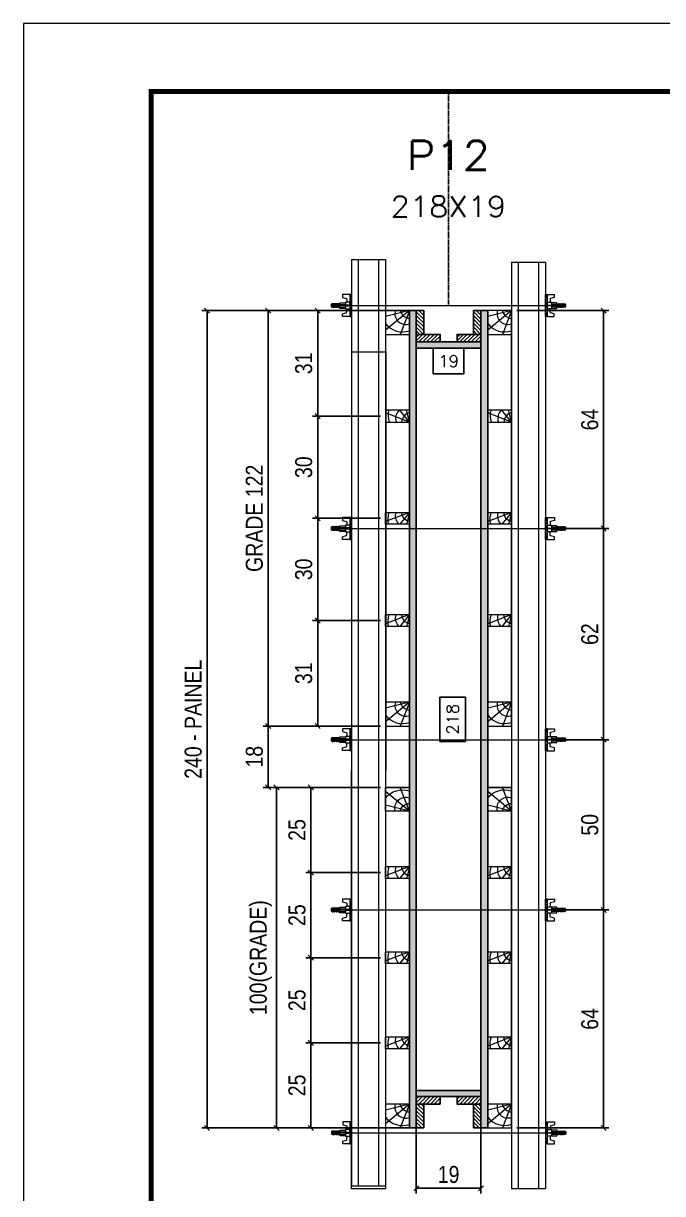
# Model space of a CAD drawing. Extents: x 808 to 7089, y -98 to 17032.
# Drawn here: x 2407 to 2782, y 12900 to 13587 of the extents above; entities that cross this region are included whole.
import ezdxf
from ezdxf.enums import TextEntityAlignment as Align

# ---------------------------------------------------------------- set-up
doc = ezdxf.new("R2010")
doc.units = 0
doc.linetypes.add('DASHED', pattern=[0.75, 0.5, -0.25])
doc.linetypes.add('HIDDEN', pattern=[0.375, 0.25, -0.125])
for name, color, linetype in [('CHAPA', 1, 'Continuous'), ('COTA', 241, 'Continuous'), ('Cota Seção (2x)', 241, 'Continuous'), ('MEIO_PONT', 93, 'Continuous'), ('SARRAFO', 251, 'Continuous'), ('Texto de Titulo', 7, 'Continuous'), ('Texto Qtd Sarr', 242, 'Continuous')]:
    doc.layers.add(name, color=color, linetype=linetype)
for name, color, linetype, lineweight in [('Folhas', 255, 'Continuous', 9), ('Hachura', 251, 'Continuous', 9), ('Madeira', 126, 'Continuous', 18), ('Perfil Metálico', 224, 'Continuous', 18), ('SARRAFO DE PRESSAO', 251, 'DASHED', 9), ('Texto Seção', 7, 'Continuous', 15)]:
    doc.layers.add(name, color=color, linetype=linetype, lineweight=lineweight)
doc.styles.add('COTA TECNICA 2X', font='techl___.ttf', dxfattribs={"height": 10})
doc.styles.add('ROMANS', font='romans.shx')
doc.dimstyles.new('SECAO PILAR', dxfattribs={"dimtxt": 10, "dimasz": 3, "dimexe": 3, "dimexo": 3, "dimgap": 3, "dimtad": 1, "dimdec": 1, "dimlfac": 0.5, "dimzin": 12, "dimdsep": 46, "dimtxsty": 'COTA TECNICA 2X', "dimblk1": 'OBLIQUE', "dimblk2": 'OBLIQUE', "dimsah": 1, "dimcen": 0.9, "dimclrd": 256, "dimclre": 256, "dimclrt": 256, "dimadec": 1, "dimazin": 3, "dimtfac": 1, "dimtdec": 1, "dimtmove": 0, "dimatfit": 3, "dimfxl": 1, "dimtolj": 1, "dimtzin": 12, "dimarcsym": 0})
doc.dimstyles.new('SECÇÃO 2', dxfattribs={"dimtxt": 7, "dimasz": 6, "dimexe": 0.18, "dimexo": 2, "dimgap": -4, "dimtad": 3, "dimdec": 1, "dimlfac": 0.5, "dimzin": 12, "dimdsep": 46, "dimtxsty": 'ROMANS', "dimblk": 'ARCHTICK', "dimcen": 0.09, "dimse1": 1, "dimse2": 1, "dimsd1": 1, "dimsd2": 1, "dimclrd": 180, "dimclre": 5, "dimclrt": 1, "dimadec": 0, "dimazin": 3, "dimtfac": 1, "dimtdec": 1, "dimtofl": 0, "dimtmove": 0, "dimatfit": 3, "dimldrblk": 'ARCHTICK', "dimfxl": 1, "dimtolj": 1, "dimtzin": 0, "dimarcsym": 0})
pattern_1 = [(135, (-20253.9401, 22542.0765), (-1.12253202, -1.12253202), [])]

# ---------------------------------------------------------------- blocks, each defined once
blk = doc.blocks.new('9999999999')
at = {"layer": 'Folhas'}
blk.add_lwpolyline([(98138.98, 34190.21), (99623.98, 34190.21), (99623.98, 35240.21), (98138.98, 35240.21)], close=True, dxfattribs=at)
at = {"layer": 'Folhas', "color": 30, "const_width": 3}
blk.add_lwpolyline([(98213.98, 34230.21), (99583.98, 34230.21), (99583.98, 35200.21), (98213.98, 35200.21)], close=True, dxfattribs=at)
blk = doc.blocks.new('titulo1')
at = {"layer": 'Defpoints', "color": 252, "linetype": 'HIDDEN', "ltscale": 2}
blk.add_line((0, 0), (0, 125), dxfattribs=at)
at = {"layer": 'Defpoints', "style": 'ROMANS', "oblique": 15}
blk.add_attdef('FOLHA', text='', height=10, dxfattribs=at).set_placement((0, 15.58), align=Align.MIDDLE_CENTER)
at = {"layer": 'Texto Qtd Sarr', "color": 3, "style": 'ROMANS', "oblique": 15}
for tag, height, p in [('TITULO', 17, (0, 71.45)), ('SEÇÃO', 12, (0, 41.55))]:
    blk.add_attdef(tag, text='', height=height, dxfattribs=at).set_placement(p, align=Align.MIDDLE_CENTER)
blk = doc.blocks.new('*D360')
at = {"layer": 'Cota Seção (2x)', "color": 180, "lineweight": -2, "transparency": 16777216}
for p, q in [((2665.47, 13395.94), (2647.47, 13395.94)), ((2647.47, 13395.94), (2647.47, 13380.94)), ((2665.47, 13380.94), (2665.47, 13395.94)), ((2647.47, 13380.94), (2665.47, 13380.94))]:
    blk.add_line(p, q, dxfattribs=at)
at = {"layer": 'Defpoints', "color": 0, "transparency": 16777216}
for p in [(2637.47, 13378.8), (2637.47, 13376.94), (2675.47, 13378.8)]:
    blk.add_point(p, dxfattribs=at)
at = {"layer": 'Cota Seção (2x)', "color": 1, "transparency": 16777216, "insert": (2656.47, 13388.44), "char_height": 7, "attachment_point": 5, "style": 'ROMANS'}
blk.add_mtext('\\A1;19', dxfattribs=at)
blk = doc.blocks.new('_ArchTick')
at = {"color": 0, "linetype": 'ByBlock', "const_width": 0.15}
blk.add_lwpolyline([(-0.5, -0.5), (0.5, 0.5)], dxfattribs=at)
blk = doc.blocks.new('_Oblique')
at = {"color": 0, "linetype": 'ByBlock', "lineweight": -2}
blk.add_line((-0.5, -0.5), (0.5, 0.5), dxfattribs=at)
blk = doc.blocks.new('*D361')
at = {"layer": 'Cota Seção (2x)', "lineweight": -2, "transparency": 16777216}
for p, q in [((2633.8, 13418.12), (2511.55, 13418.12)), ((2514.55, 13418.12), (2514.55, 12938.1)), ((2633.8, 12938.1), (2511.55, 12938.1))]:
    blk.add_line(p, q, dxfattribs=at)
at = {"layer": 'Defpoints', "color": 0, "transparency": 16777216}
for p in [(2636.8, 13418.12), (2514.55, 12938.1), (2636.8, 12938.1)]:
    blk.add_point(p, dxfattribs=at)
at = {"layer": 'Cota Seção (2x)', "lineweight": -2, "transparency": 16777216, "xscale": 3, "yscale": 3, "zscale": 3}
for p, rotation in [((2514.55, 13418.12), 90), ((2514.55, 12938.1), 270)]:
    blk.add_blockref('_Oblique', p, dxfattribs=dict(at, rotation=rotation))
at = {"layer": 'Cota Seção (2x)', "transparency": 16777216, "insert": (2506.45, 13178.11), "char_height": 10, "attachment_point": 5, "rotation": 90, "style": 'COTA TECNICA 2X'}
blk.add_mtext('\\A1;240 - PAINEL', dxfattribs=at)
blk = doc.blocks.new('C')
at = {"layer": 'Hachura', "color": 0}
for p, q in [((0, 3.22), (0, -3.22)), ((0.45, 3.22), (0, 3.22)), ((0.46, 3.16), (0, 3.16)), ((0.46, 3.05), (0, 3.05)), ((0.46, 2.88), (0, 2.88)), ((0, 2.75), (0, -1.16)), ((0.46, 2.65), (0, 2.65)), ((0.46, 2.23), (0, 2.23)), ((0.46, 1.51), (0, 1.51)), ((0.39, 0.49), (0.17, 0.49)), ((0.45, -3.23), (0.45, 3.22)), ((0.45, 3.22), (2.58, 3.22)), ((1.74, 0.97), (0.45, 0.97)), ((1.45, 0.1), (0.45, 0.1)), ((1.35, 1.94), (1.35, 0.96)), ((2.58, 2.39), (1.47, 2.09)), ((1.74, -0.97), (1.74, 0.97)), ((1.74, 0.97), (1.74, 0.84)), ((1.74, 0.97), (1.74, 0.84)), ((1.74, 0.84), (3.35, 0.84)), ((3.35, 0.45), (1.74, 0.45)), ((2.58, 3.22), (2.58, 2.39)), ((3.32, 0.84), (3.32, -0.84)), ((3.35, 0.84), (3.35, -0.84)), ((3.68, 0.45), (3.35, 0.45)), ((3.84, -0.52), (3.35, 0.45)), ((3.35, 0.06), (3.67, -0.57)), ((3.68, 0.45), (4.16, -0.52)), ((3.72, 0.5), (4.25, -0.57)), ((4.37, -0.55), (3.83, 0.53)), ((4.15, 0.45), (3.93, 0.45)), ((4.42, -0.52), (3.93, 0.45)), ((4.15, 0.45), (4.26, 0.45)), ((4.26, 0.45), (4.74, -0.52)), ((4.3, 0.5), (4.83, -0.57)), ((4.95, -0.55), (4.41, 0.53)), ((4.51, 0.45), (4.84, 0.45)), ((5, -0.52), (4.51, 0.45)), ((4.84, 0.45), (5.32, -0.52)), ((4.88, 0.5), (5.41, -0.57)), ((5.53, -0.55), (4.99, 0.53)), ((5.58, -0.52), (5.09, 0.45)), ((5.42, 0.45), (5.09, 0.45)), ((5.58, -0.52), (5.09, 0.45)), ((5.42, 0.45), (5.74, -0.19)), ((5.46, 0.5), (5.74, -0.07)), ((5.74, 0.19), (5.57, 0.53)), ((5.74, 0.32), (5.68, 0.45)), ((5.68, 0.45), (5.74, 0.45)), ((5.74, 0.45), (5.9, 0.29)), ((5.74, 0.45), (5.74, -0.52)), ((5.9, -0.36), (5.9, 0.29)), ((0.45, 0), (0, 0)), ((0.46, -1.52), (0, -1.52)), ((0.46, -2.23), (0, -2.23)), ((0.46, -2.65), (0, -2.65)), ((0.46, -2.88), (0, -2.88)), ((0.46, -3.05), (0, -3.05)), ((0.46, -3.16), (0, -3.16)), ((0, -3.22), (2.57, -3.22)), ((0.08, -0.48), (0.29, -0.48)), ((0.29, -0.48), (0.4, -0.48)), ((0.45, 0), (0.45, -0.97)), ((0.45, -0.16), (1.45, -0.16)), ((0.45, -0.65), (0.45, -0.32)), ((0.45, -3.23), (0.45, -0.65)), ((0.45, -0.97), (1.74, -0.97)), ((1.35, -1.94), (1.35, -0.97)), ((2.58, -2.39), (1.47, -2.1)), ((3.35, -0.32), (1.74, -0.32)), ((3.35, -0.84), (1.74, -0.84)), ((2.58, -3.23), (2.58, -2.39)), ((3.35, -0.07), (3.58, -0.52)), ((3.35, -0.52), (3.58, -0.52)), ((3.84, -0.52), (4.16, -0.52)), ((4.42, -0.52), (4.74, -0.52)), ((4.63, -0.52), (4.74, -0.52)), ((5, -0.52), (5.32, -0.52)), ((5.58, -0.52), (5.74, -0.52)), ((5.74, -0.52), (5.9, -0.36)), ((5.74, -0.52), (5.74, -0.52))]:
    blk.add_line(p, q, dxfattribs=at)
for centre, radius, start, end in [((1.52, 1.94), 0.161, 104.7436, 180), ((1.44, -0.03), 0.129, 272.695, 87.305), ((3.81, 0.39), 0.143, 25.5688, 154.4312), ((4.39, 0.39), 0.143, 25.5688, 154.4312), ((4.97, 0.39), 0.143, 25.5688, 154.4312), ((5.55, 0.39), 0.143, 25.5688, 154.4312), ((0.17, -0.37), 0.174, 221.744, 317.8592), ((1.52, -1.94), 0.161, 180, 255.2564), ((3.71, -0.4), 0.174, 222.1408, 318.256), ((4.29, -0.4), 0.174, 222.1408, 318.256), ((4.87, -0.4), 0.174, 222.1408, 318.256), ((5.45, -0.4), 0.174, 222.1408, 318.256), ((5.61, -0.4), 0.174, 317.8592, 318.256)]:
    blk.add_arc(centre, radius, start, end, dxfattribs=at)
blk = doc.blocks.new('PONTALETE')
at = {"layer": 'Madeira'}
for q in [(2.71, 7), (7, 5.76), (7, 1.74)]:
    blk.add_line((0, 0), q, dxfattribs=at)
blk.add_lwpolyline([(0, 0), (7, 0), (7, 7), (0, 7)], close=True, dxfattribs=at)
for centre, radius, start, end in [((2.04, 0.06), 6.23, 37.2818, 109.0913), ((1.09, 0.9), 3.19, 343.603, 109.9847), ((-0.21, -0.78), 3.09, 14.6322, 86.0383)]:
    blk.add_arc(centre, radius, start, end, dxfattribs=at)
blk = doc.blocks.new('MEIO PONTALETE')
at = {"layer": 'Madeira'}
for q in [(2.71, 7), (3.5, 2.88), (3.5, 0.87)]:
    blk.add_line((0, 0), q, dxfattribs=at)
blk.add_lwpolyline([(0, 0), (3.5, 0), (3.5, 7), (0, 7)], close=True, dxfattribs=at)
for centre, radius, start, end in [((2.04, 0.06), 6.23, 76.4499, 109.0913), ((1.09, 0.9), 3.19, 40.9063, 109.9847), ((-0.21, -0.78), 3.09, 14.6322, 86.0383)]:
    blk.add_arc(centre, radius, start, end, dxfattribs=at)
blk = doc.blocks.new('*D371')
at = {"layer": 'COTA', "lineweight": -2, "transparency": 16777216}
for p, q in [((2616.47, 13418.12), (2576.59, 13418.12)), ((2579.59, 13418.12), (2579.59, 13356.12)), ((2616.47, 13356.12), (2576.59, 13356.12))]:
    blk.add_line(p, q, dxfattribs=at)
at = {"layer": 'Defpoints', "color": 0, "transparency": 16777216}
for p in [(2619.47, 13418.12), (2579.59, 13356.12), (2619.47, 13356.12)]:
    blk.add_point(p, dxfattribs=at)
at = {"layer": 'COTA', "lineweight": -2, "transparency": 16777216, "xscale": 3, "yscale": 3, "zscale": 3}
for p, rotation in [((2579.59, 13418.12), 90), ((2579.59, 13356.12), 270)]:
    blk.add_blockref('_Oblique', p, dxfattribs=dict(at, rotation=rotation))
at = {"layer": 'COTA', "transparency": 16777216, "insert": (2571.37, 13387.12), "char_height": 10, "attachment_point": 5, "rotation": 90, "style": 'COTA TECNICA 2X'}
blk.add_mtext('\\A1;31', dxfattribs=at)
blk = doc.blocks.new('*D372')
at = {"layer": 'COTA', "lineweight": -2, "transparency": 16777216}
for p, q in [((2616.47, 13356.12), (2576.59, 13356.12)), ((2579.59, 13356.12), (2579.59, 13296.12)), ((2616.47, 13296.12), (2576.59, 13296.12))]:
    blk.add_line(p, q, dxfattribs=at)
at = {"layer": 'Defpoints', "color": 0, "transparency": 16777216}
for p in [(2619.47, 13356.12), (2579.59, 13296.12), (2619.47, 13296.12)]:
    blk.add_point(p, dxfattribs=at)
at = {"layer": 'COTA', "lineweight": -2, "transparency": 16777216, "xscale": 3, "yscale": 3, "zscale": 3}
for p, rotation in [((2579.59, 13356.12), 90), ((2579.59, 13296.12), 270)]:
    blk.add_blockref('_Oblique', p, dxfattribs=dict(at, rotation=rotation))
at = {"layer": 'COTA', "transparency": 16777216, "insert": (2571.37, 13326.12), "char_height": 10, "attachment_point": 5, "rotation": 90, "style": 'COTA TECNICA 2X'}
blk.add_mtext('\\A1;30', dxfattribs=at)
blk = doc.blocks.new('*D373')
at = {"layer": 'COTA', "lineweight": -2, "transparency": 16777216}
for p, q in [((2616.47, 13296.12), (2576.59, 13296.12)), ((2579.59, 13296.12), (2579.59, 13236.12)), ((2616.47, 13236.12), (2576.59, 13236.12))]:
    blk.add_line(p, q, dxfattribs=at)
at = {"layer": 'Defpoints', "color": 0, "transparency": 16777216}
for p in [(2619.47, 13296.12), (2579.59, 13236.12), (2619.47, 13236.12)]:
    blk.add_point(p, dxfattribs=at)
at = {"layer": 'COTA', "lineweight": -2, "transparency": 16777216, "xscale": 3, "yscale": 3, "zscale": 3}
for p, rotation in [((2579.59, 13296.12), 90), ((2579.59, 13236.12), 270)]:
    blk.add_blockref('_Oblique', p, dxfattribs=dict(at, rotation=rotation))
at = {"layer": 'COTA', "transparency": 16777216, "insert": (2571.37, 13266.12), "char_height": 10, "attachment_point": 5, "rotation": 90, "style": 'COTA TECNICA 2X'}
blk.add_mtext('\\A1;30', dxfattribs=at)
blk = doc.blocks.new('*D374')
at = {"layer": 'COTA', "lineweight": -2, "transparency": 16777216}
for p, q in [((2616.47, 13236.12), (2576.59, 13236.12)), ((2579.59, 13236.12), (2579.59, 13174.12)), ((2616.47, 13174.12), (2576.59, 13174.12))]:
    blk.add_line(p, q, dxfattribs=at)
at = {"layer": 'Defpoints', "color": 0, "transparency": 16777216}
for p in [(2619.47, 13236.12), (2579.59, 13174.12), (2619.47, 13174.12)]:
    blk.add_point(p, dxfattribs=at)
at = {"layer": 'COTA', "lineweight": -2, "transparency": 16777216, "xscale": 3, "yscale": 3, "zscale": 3}
for p, rotation in [((2579.59, 13236.12), 90), ((2579.59, 13174.12), 270)]:
    blk.add_blockref('_Oblique', p, dxfattribs=dict(at, rotation=rotation))
at = {"layer": 'COTA', "transparency": 16777216, "insert": (2571.37, 13205.12), "char_height": 10, "attachment_point": 5, "rotation": 90, "style": 'COTA TECNICA 2X'}
blk.add_mtext('\\A1;31', dxfattribs=at)
blk = doc.blocks.new('*D375')
at = {"layer": 'Cota Seção (2x)', "lineweight": -2, "transparency": 16777216}
for p, q in [((2616.47, 13418.12), (2547.47, 13418.12)), ((2550.47, 13174.12), (2550.47, 13418.12)), ((2616.47, 13174.12), (2547.47, 13174.12))]:
    blk.add_line(p, q, dxfattribs=at)
at = {"layer": 'Defpoints', "color": 0, "transparency": 16777216}
for p in [(2550.47, 13418.12), (2619.47, 13418.12), (2619.47, 13174.12)]:
    blk.add_point(p, dxfattribs=at)
at = {"layer": 'Cota Seção (2x)', "lineweight": -2, "transparency": 16777216, "xscale": 3, "yscale": 3, "zscale": 3}
for p, rotation in [((2550.47, 13418.12), 90), ((2550.47, 13174.12), 270)]:
    blk.add_blockref('_Oblique', p, dxfattribs=dict(at, rotation=rotation))
at = {"layer": 'Cota Seção (2x)', "transparency": 16777216, "insert": (2542.37, 13296.12), "char_height": 10, "attachment_point": 5, "rotation": 90, "style": 'COTA TECNICA 2X'}
blk.add_mtext('\\A1;GRADE 122', dxfattribs=at)
blk = doc.blocks.new('*D376')
at = {"layer": 'Cota Seção (2x)', "lineweight": -2, "transparency": 16777216}
for p, q in [((2616.47, 13174.12), (2547.47, 13174.12)), ((2550.47, 13138.08), (2550.47, 13174.12)), ((2616.52, 13138.08), (2547.47, 13138.08))]:
    blk.add_line(p, q, dxfattribs=at)
at = {"layer": 'Defpoints', "color": 0, "transparency": 16777216}
for p in [(2550.47, 13174.12), (2619.47, 13174.12), (2619.52, 13138.08)]:
    blk.add_point(p, dxfattribs=at)
at = {"layer": 'Cota Seção (2x)', "lineweight": -2, "transparency": 16777216, "xscale": 3, "yscale": 3, "zscale": 3}
for p, rotation in [((2550.47, 13174.12), 90), ((2550.47, 13138.08), 270)]:
    blk.add_blockref('_Oblique', p, dxfattribs=dict(at, rotation=rotation))
at = {"layer": 'Cota Seção (2x)', "transparency": 16777216, "insert": (2542.37, 13156.1), "char_height": 10, "attachment_point": 5, "rotation": 90, "style": 'COTA TECNICA 2X'}
blk.add_mtext('\\A1;18', dxfattribs=at)
blk = doc.blocks.new('*D377')
at = {"layer": 'Cota Seção (2x)', "lineweight": -2, "transparency": 16777216}
for p, q in [((2723.06, 13066.11), (2750.53, 13066.11)), ((2747.53, 12938.1), (2747.53, 13066.11)), ((2696.51, 12938.1), (2750.53, 12938.1))]:
    blk.add_line(p, q, dxfattribs=at)
at = {"layer": 'Defpoints', "color": 0, "transparency": 16777216}
for p in [(2720.06, 13066.11), (2747.53, 13066.11), (2693.51, 12938.1)]:
    blk.add_point(p, dxfattribs=at)
at = {"layer": 'Cota Seção (2x)', "lineweight": -2, "transparency": 16777216, "xscale": 3, "yscale": 3, "zscale": 3}
for p, rotation in [((2747.53, 13066.11), 90), ((2747.53, 12938.1), 270)]:
    blk.add_blockref('_Oblique', p, dxfattribs=dict(at, rotation=rotation))
at = {"layer": 'Cota Seção (2x)', "transparency": 16777216, "insert": (2739.43, 13002.11), "char_height": 10, "attachment_point": 5, "rotation": 90, "style": 'COTA TECNICA 2X'}
blk.add_mtext('\\A1;64', dxfattribs=at)
blk = doc.blocks.new('*D378')
at = {"layer": 'Cota Seção (2x)', "lineweight": -2, "transparency": 16777216}
for p, q in [((2716.41, 13166.1), (2750.53, 13166.1)), ((2747.53, 13066.11), (2747.53, 13166.1)), ((2723.06, 13066.11), (2750.53, 13066.11))]:
    blk.add_line(p, q, dxfattribs=at)
at = {"layer": 'Defpoints', "color": 0, "transparency": 16777216}
for p in [(2713.41, 13166.1), (2747.53, 13166.1), (2720.06, 13066.11)]:
    blk.add_point(p, dxfattribs=at)
at = {"layer": 'Cota Seção (2x)', "lineweight": -2, "transparency": 16777216, "xscale": 3, "yscale": 3, "zscale": 3}
for p, rotation in [((2747.53, 13166.1), 90), ((2747.53, 13066.11), 270)]:
    blk.add_blockref('_Oblique', p, dxfattribs=dict(at, rotation=rotation))
at = {"layer": 'Cota Seção (2x)', "transparency": 16777216, "insert": (2739.42, 13116.11), "char_height": 10, "attachment_point": 5, "rotation": 90, "style": 'COTA TECNICA 2X'}
blk.add_mtext('\\A1;50', dxfattribs=at)
blk = doc.blocks.new('*D379')
at = {"layer": 'Cota Seção (2x)', "lineweight": -2, "transparency": 16777216}
for p, q in [((2716.41, 13290.1), (2750.53, 13290.1)), ((2747.53, 13166.1), (2747.53, 13290.1)), ((2716.41, 13166.1), (2750.53, 13166.1))]:
    blk.add_line(p, q, dxfattribs=at)
at = {"layer": 'Defpoints', "color": 0, "transparency": 16777216}
for p in [(2713.41, 13290.1), (2747.53, 13290.1), (2713.41, 13166.1)]:
    blk.add_point(p, dxfattribs=at)
at = {"layer": 'Cota Seção (2x)', "lineweight": -2, "transparency": 16777216, "xscale": 3, "yscale": 3, "zscale": 3}
for p, rotation in [((2747.53, 13290.1), 90), ((2747.53, 13166.1), 270)]:
    blk.add_blockref('_Oblique', p, dxfattribs=dict(at, rotation=rotation))
at = {"layer": 'Cota Seção (2x)', "transparency": 16777216, "insert": (2739.43, 13228.1), "char_height": 10, "attachment_point": 5, "rotation": 90, "style": 'COTA TECNICA 2X'}
blk.add_mtext('\\A1;62', dxfattribs=at)
blk = doc.blocks.new('*D380')
at = {"layer": 'Cota Seção (2x)', "lineweight": -2, "transparency": 16777216}
for p, q in [((2696.47, 13418.12), (2750.53, 13418.12)), ((2747.53, 13290.1), (2747.53, 13418.12)), ((2716.41, 13290.1), (2750.53, 13290.1))]:
    blk.add_line(p, q, dxfattribs=at)
at = {"layer": 'Defpoints', "color": 0, "transparency": 16777216}
for p in [(2693.47, 13418.12), (2747.53, 13418.12), (2713.41, 13290.1)]:
    blk.add_point(p, dxfattribs=at)
at = {"layer": 'Cota Seção (2x)', "lineweight": -2, "transparency": 16777216, "xscale": 3, "yscale": 3, "zscale": 3}
for p, rotation in [((2747.53, 13418.12), 90), ((2747.53, 13290.1), 270)]:
    blk.add_blockref('_Oblique', p, dxfattribs=dict(at, rotation=rotation))
at = {"layer": 'Cota Seção (2x)', "transparency": 16777216, "insert": (2739.43, 13354.11), "char_height": 10, "attachment_point": 5, "rotation": 90, "style": 'COTA TECNICA 2X'}
blk.add_mtext('\\A1;64', dxfattribs=at)
blk = doc.blocks.new('*D381')
at = {"layer": 'Cota Seção (2x)', "lineweight": -2, "transparency": 16777216}
for p, q in [((2637.47, 12953.5), (2637.47, 12899.65)), ((2675.47, 12953.5), (2675.47, 12899.65)), ((2637.47, 12902.65), (2675.47, 12902.65))]:
    blk.add_line(p, q, dxfattribs=at)
at = {"layer": 'Defpoints', "color": 0, "transparency": 16777216}
for p in [(2637.47, 12956.5), (2675.47, 12956.5), (2675.47, 12902.65)]:
    blk.add_point(p, dxfattribs=at)
at = {"layer": 'Cota Seção (2x)', "lineweight": -2, "transparency": 16777216, "xscale": 3, "yscale": 3, "zscale": 3, "rotation": 180}
blk.add_blockref('_Oblique', (2637.47, 12902.65), dxfattribs=at)
at = {"layer": 'Cota Seção (2x)', "lineweight": -2, "transparency": 16777216, "xscale": 3, "yscale": 3, "zscale": 3}
blk.add_blockref('_Oblique', (2675.47, 12902.65), dxfattribs=at)
at = {"layer": 'Cota Seção (2x)', "transparency": 16777216, "insert": (2656.47, 12910.73), "char_height": 10, "attachment_point": 5, "style": 'COTA TECNICA 2X'}
blk.add_mtext('\\A1;19', dxfattribs=at)
blk = doc.blocks.new('*D362')
at = {"layer": 'Cota Seção (2x)', "lineweight": -2, "transparency": 16777216}
for p, q in [((2616.46, 13138.08), (2572.53, 13138.08)), ((2575.53, 13138.08), (2575.53, 13088.08)), ((2616.47, 13088.08), (2572.53, 13088.08))]:
    blk.add_line(p, q, dxfattribs=at)
at = {"layer": 'Defpoints', "color": 0, "transparency": 16777216}
for p in [(2619.46, 13138.08), (2575.53, 13088.08), (2619.47, 13088.08)]:
    blk.add_point(p, dxfattribs=at)
at = {"layer": 'Cota Seção (2x)', "lineweight": -2, "transparency": 16777216, "xscale": 3, "yscale": 3, "zscale": 3}
for p, rotation in [((2575.53, 13138.08), 90), ((2575.53, 13088.08), 270)]:
    blk.add_blockref('_Oblique', p, dxfattribs=dict(at, rotation=rotation))
at = {"layer": 'Cota Seção (2x)', "transparency": 16777216, "insert": (2567.42, 13113.08), "char_height": 10, "attachment_point": 5, "rotation": 90, "style": 'COTA TECNICA 2X'}
blk.add_mtext('\\A1;25', dxfattribs=at)
blk = doc.blocks.new('*D363')
at = {"layer": 'Cota Seção (2x)', "lineweight": -2, "transparency": 16777216}
for p, q in [((2616.46, 13138.08), (2552.33, 13138.08)), ((2555.33, 12938.09), (2555.33, 13138.08)), ((2616.48, 12938.09), (2552.33, 12938.09))]:
    blk.add_line(p, q, dxfattribs=at)
at = {"layer": 'Defpoints', "color": 0, "transparency": 16777216}
for p in [(2555.33, 13138.08), (2619.46, 13138.08), (2619.48, 12938.09)]:
    blk.add_point(p, dxfattribs=at)
at = {"layer": 'Cota Seção (2x)', "lineweight": -2, "transparency": 16777216, "xscale": 3, "yscale": 3, "zscale": 3}
for p, rotation in [((2555.33, 13138.08), 90), ((2555.33, 12938.09), 270)]:
    blk.add_blockref('_Oblique', p, dxfattribs=dict(at, rotation=rotation))
at = {"layer": 'Cota Seção (2x)', "transparency": 16777216, "insert": (2546.11, 13038.09), "char_height": 10, "attachment_point": 5, "rotation": 90, "style": 'COTA TECNICA 2X'}
blk.add_mtext('\\A1;100(GRADE)', dxfattribs=at)
blk = doc.blocks.new('*D382')
at = {"layer": 'Cota Seção (2x)', "lineweight": -2, "transparency": 16777216}
for p, q in [((2616.47, 13088.08), (2572.53, 13088.08)), ((2575.53, 13088.08), (2575.53, 13038.08)), ((2616.47, 13038.08), (2572.53, 13038.08))]:
    blk.add_line(p, q, dxfattribs=at)
at = {"layer": 'Defpoints', "color": 0, "transparency": 16777216}
for p in [(2619.47, 13088.08), (2575.53, 13038.08), (2619.47, 13038.08)]:
    blk.add_point(p, dxfattribs=at)
at = {"layer": 'Cota Seção (2x)', "lineweight": -2, "transparency": 16777216, "xscale": 3, "yscale": 3, "zscale": 3}
for p, rotation in [((2575.53, 13088.08), 90), ((2575.53, 13038.08), 270)]:
    blk.add_blockref('_Oblique', p, dxfattribs=dict(at, rotation=rotation))
at = {"layer": 'Cota Seção (2x)', "transparency": 16777216, "insert": (2567.42, 13063.08), "char_height": 10, "attachment_point": 5, "rotation": 90, "style": 'COTA TECNICA 2X'}
blk.add_mtext('\\A1;25', dxfattribs=at)
blk = doc.blocks.new('*D383')
at = {"layer": 'Cota Seção (2x)', "lineweight": -2, "transparency": 16777216}
for p, q in [((2616.47, 13038.08), (2572.53, 13038.08)), ((2575.53, 13038.08), (2575.53, 12988.08)), ((2616.47, 12988.08), (2572.53, 12988.08))]:
    blk.add_line(p, q, dxfattribs=at)
at = {"layer": 'Defpoints', "color": 0, "transparency": 16777216}
for p in [(2619.47, 13038.08), (2575.53, 12988.08), (2619.47, 12988.08)]:
    blk.add_point(p, dxfattribs=at)
at = {"layer": 'Cota Seção (2x)', "lineweight": -2, "transparency": 16777216, "xscale": 3, "yscale": 3, "zscale": 3}
for p, rotation in [((2575.53, 13038.08), 90), ((2575.53, 12988.08), 270)]:
    blk.add_blockref('_Oblique', p, dxfattribs=dict(at, rotation=rotation))
at = {"layer": 'Cota Seção (2x)', "transparency": 16777216, "insert": (2567.42, 13013.08), "char_height": 10, "attachment_point": 5, "rotation": 90, "style": 'COTA TECNICA 2X'}
blk.add_mtext('\\A1;25', dxfattribs=at)
blk = doc.blocks.new('*D384')
at = {"layer": 'Cota Seção (2x)', "lineweight": -2, "transparency": 16777216}
for p, q in [((2616.47, 12988.08), (2572.53, 12988.08)), ((2575.53, 12988.08), (2575.53, 12938.09)), ((2616.47, 12938.09), (2572.53, 12938.09))]:
    blk.add_line(p, q, dxfattribs=at)
at = {"layer": 'Defpoints', "color": 0, "transparency": 16777216}
for p in [(2619.47, 12988.08), (2575.53, 12938.09), (2619.47, 12938.09)]:
    blk.add_point(p, dxfattribs=at)
at = {"layer": 'Cota Seção (2x)', "lineweight": -2, "transparency": 16777216, "xscale": 3, "yscale": 3, "zscale": 3}
for p, rotation in [((2575.53, 12988.08), 90), ((2575.53, 12938.09), 270)]:
    blk.add_blockref('_Oblique', p, dxfattribs=dict(at, rotation=rotation))
at = {"layer": 'Cota Seção (2x)', "transparency": 16777216, "insert": (2567.42, 12963.09), "char_height": 10, "attachment_point": 5, "rotation": 90, "style": 'COTA TECNICA 2X'}
blk.add_mtext('\\A1;25', dxfattribs=at)
blk = doc.blocks.new('*D365')
at = {"layer": 'Cota Seção (2x)', "color": 180, "lineweight": -2, "transparency": 16777216}
for p, q in [((2666.32, 13191.11), (2651.32, 13191.11)), ((2651.32, 13191.11), (2651.32, 13165.11)), ((2666.32, 13165.11), (2666.32, 13191.11)), ((2651.32, 13165.11), (2666.32, 13165.11))]:
    blk.add_line(p, q, dxfattribs=at)
at = {"layer": 'Defpoints', "color": 0, "transparency": 16777216}
for p in [(2670.32, 13396.12), (2675.47, 13396.12), (2675.47, 12960.1)]:
    blk.add_point(p, dxfattribs=at)
at = {"layer": 'Cota Seção (2x)', "color": 1, "transparency": 16777216, "insert": (2658.82, 13178.11), "char_height": 7, "attachment_point": 5, "rotation": 90, "style": 'ROMANS'}
blk.add_mtext('\\A1;218', dxfattribs=at)

msp = doc.modelspace()

# ---------------------------------------------------------------- hatches: boundary and pattern name
at = {"layer": 'Hachura'}
h = msp.add_hatch(color=256, dxfattribs=at)
h.dxf.hatch_style = 1
h.paths.add_polyline_path([(2633.47, 12938.1), (2637.47, 12938.1), (2637.47, 13418.12), (2633.47, 13418.12)])
h = msp.add_hatch(dxfattribs=at)
h.set_pattern_fill('ANSI31', color=256, scale=0.5, angle=450, style=0)
h.set_pattern_definition(pattern_1)
h.paths.add_polyline_path([(2637.47, 13404.12), (2641.87, 13404.12), (2641.87, 13418.12), (2637.47, 13418.12)])
h = msp.add_hatch(dxfattribs=at)
h.set_pattern_fill('ANSI31', color=256, scale=0.5, angle=450, style=0)
h.set_pattern_definition(pattern_1)
h.paths.add_polyline_path([(2675.47, 13404.12), (2671.07, 13404.12), (2671.07, 13418.12), (2675.47, 13418.12)])
h = msp.add_hatch(color=256, dxfattribs=at)
h.dxf.hatch_style = 1
h.paths.add_polyline_path([(2675.47, 12938.1), (2679.47, 12938.1), (2679.47, 13418.12), (2675.47, 13418.12)])
h = msp.add_hatch(dxfattribs=at)
h.set_pattern_fill('ANSI31', color=256, scale=0.5, angle=540, style=0)
h.set_pattern_definition([(225, (-6851.4838, -9525.2835), (1.12253202, -1.12253202), [])])
h.paths.add_polyline_path([(2637.47, 13404.12), (2637.47, 13399.72), (2651.47, 13399.72), (2651.47, 13404.12)])
h = msp.add_hatch(dxfattribs=at)
h.set_pattern_fill('ANSI31', color=256, scale=0.5, angle=540, style=0)
h.set_pattern_definition([(225, (-6827.4838, -9525.2835), (1.12253202, -1.12253202), [])])
h.paths.add_polyline_path([(2661.47, 13404.12), (2661.47, 13399.72), (2675.47, 13399.72), (2675.47, 13404.12)])
h = msp.add_hatch(color=256, dxfattribs=at)
h.dxf.hatch_style = 1
h.paths.add_polyline_path([(2637.47, 13399.72), (2637.47, 13396.12), (2675.47, 13396.12), (2675.47, 13399.72)])
h = msp.add_hatch(color=256, dxfattribs=at)
h.dxf.hatch_style = 1
h.paths.add_polyline_path([(2637.47, 12960.1), (2637.47, 12956.5), (2675.47, 12956.5), (2675.47, 12960.1)])
h = msp.add_hatch(dxfattribs=at)
h.set_pattern_fill('ANSI31', color=256, scale=0.5, angle=540, style=0)
h.set_pattern_definition([(225, (-6851.4838, -9972.9034), (1.12253202, -1.12253202), [])])
h.paths.add_polyline_path([(2637.47, 12956.5), (2637.47, 12952.1), (2651.47, 12952.1), (2651.47, 12956.5)])
h = msp.add_hatch(dxfattribs=at)
h.set_pattern_fill('ANSI31', color=256, scale=0.5, angle=540, style=0)
h.set_pattern_definition([(225, (-6827.4838, -9972.9034), (1.12253202, -1.12253202), [])])
h.paths.add_polyline_path([(2661.47, 12956.5), (2661.47, 12952.1), (2675.47, 12952.1), (2675.47, 12956.5)])
h = msp.add_hatch(dxfattribs=at)
h.set_pattern_fill('ANSI31', color=256, scale=0.5, angle=450, style=0)
h.set_pattern_definition([(135, (-20253.9401, 22441.0566), (-1.12253202, -1.12253202), [])])
h.paths.add_polyline_path([(2637.47, 12952.1), (2641.87, 12952.1), (2641.87, 12938.1), (2637.47, 12938.1)])
h = msp.add_hatch(dxfattribs=at)
h.set_pattern_fill('ANSI31', color=256, scale=0.5, angle=450, style=0)
h.set_pattern_definition([(135, (-20253.9401, 22441.0566), (-1.12253202, -1.12253202), [])])
h.paths.add_polyline_path([(2675.47, 12952.1), (2671.07, 12952.1), (2671.07, 12938.1), (2675.47, 12938.1)])

# ---------------------------------------------------------------- linework, layer by layer
at = {"layer": 'CHAPA'}
for points in [[(2637.47, 12938.1), (2633.47, 12938.1), (2633.47, 13418.12), (2637.47, 13418.12)], [(2675.47, 12938.1), (2679.47, 12938.1), (2679.47, 13418.12), (2675.47, 13418.12)], [(2637.47, 13399.72), (2637.47, 13396.12), (2675.47, 13396.12), (2675.47, 13399.72)], [(2637.47, 12960.1), (2637.47, 12956.5), (2675.47, 12956.5), (2675.47, 12960.1)]]:
    msp.add_lwpolyline(points, close=True, dxfattribs=at)
at = {"layer": 'COTA', "linetype": 'ByBlock'}
for p, q in [((2633.47, 13418.12), (2633.47, 12938.1)), ((2679.47, 13418.12), (2679.47, 12938.1))]:
    msp.add_line(p, q, dxfattribs=at)
at = {"layer": 'Hachura'}
for p, q in [((2588.48, 13421.04), (2720.4, 13421.05)), ((2588.49, 13290.11), (2720.41, 13290.11)), ((2588.5, 13166.11), (2720.41, 13166.11)), ((2588.5, 13066.11), (2720.42, 13066.11)), ((2588.6, 12935.18), (2720.52, 12935.19))]:
    msp.add_line(p, q, dxfattribs=at)
at = {"layer": 'Madeira'}
for points in [[(2619.47, 13174.12), (2633.47, 13174.12), (2633.47, 13418.12), (2619.47, 13418.12)], [(2679.47, 13174.12), (2693.47, 13174.12), (2693.47, 13418.12), (2679.47, 13418.12)], [(2633.47, 13138.1), (2619.47, 13138.08), (2619.47, 12938.09), (2633.47, 12938.1)], [(2693.47, 13138.11), (2679.47, 13138.1), (2679.47, 12938.1), (2693.47, 12938.12)]]:
    msp.add_lwpolyline(points, close=True, dxfattribs=at)
at = {"layer": 'Perfil Metálico'}
for p, q in [((2599.47, 13448.18), (2599.47, 12904.18)), ((2599.47, 13448.18), (2619.47, 13448.18)), ((2603.47, 12904.18), (2603.47, 13448.18)), ((2615.47, 12904.18), (2615.47, 13448.18)), ((2619.47, 13448.18), (2619.47, 12904.18)), ((2693.47, 13446.58), (2693.47, 12902.58)), ((2693.47, 13446.58), (2713.47, 13446.58)), ((2697.47, 12902.58), (2697.47, 13446.58)), ((2709.47, 12902.58), (2709.47, 13446.58)), ((2713.47, 13446.58), (2713.47, 12902.58)), ((2599.47, 12904.18), (2619.47, 12904.18)), ((2693.47, 12902.58), (2713.47, 12902.58))]:
    msp.add_line(p, q, dxfattribs=at)
msp.add_lwpolyline([(2619.47, 12902.39), (2599.47, 12902.39), (2599.53, 13393.82), (2619.53, 13393.82)], close=True, dxfattribs=at)
at = {"layer": 'SARRAFO'}
for points in [[(2641.87, 13418.12), (2641.87, 13404.12), (2637.47, 13404.12), (2637.47, 13418.12)], [(2641.87, 13418.12), (2641.87, 13404.12), (2637.47, 13404.12), (2637.47, 13418.12)], [(2671.07, 13418.12), (2671.07, 13404.12), (2675.47, 13404.12), (2675.47, 13418.12)], [(2671.07, 13418.12), (2671.07, 13404.12), (2675.47, 13404.12), (2675.47, 13418.12)], [(2651.47, 13399.72), (2637.47, 13399.72), (2637.47, 13404.12), (2651.47, 13404.12)], [(2651.47, 13399.72), (2637.47, 13399.72), (2637.47, 13404.12), (2651.47, 13404.12)], [(2675.47, 13399.72), (2661.47, 13399.72), (2661.47, 13404.12), (2675.47, 13404.12)], [(2675.47, 13399.72), (2661.47, 13399.72), (2661.47, 13404.12), (2675.47, 13404.12)], [(2651.47, 12952.1), (2637.47, 12952.1), (2637.47, 12956.5), (2651.47, 12956.5)], [(2651.47, 12952.1), (2637.47, 12952.1), (2637.47, 12956.5), (2651.47, 12956.5)], [(2675.47, 12952.1), (2661.47, 12952.1), (2661.47, 12956.5), (2675.47, 12956.5)], [(2675.47, 12952.1), (2661.47, 12952.1), (2661.47, 12956.5), (2675.47, 12956.5)], [(2641.87, 12938.1), (2641.87, 12952.1), (2637.47, 12952.1), (2637.47, 12938.1)], [(2641.87, 12938.1), (2641.87, 12952.1), (2637.47, 12952.1), (2637.47, 12938.1)], [(2671.07, 12938.1), (2671.07, 12952.1), (2675.47, 12952.1), (2675.47, 12938.1)], [(2671.07, 12938.1), (2671.07, 12952.1), (2675.47, 12952.1), (2675.47, 12938.1)]]:
    msp.add_lwpolyline(points, close=True, dxfattribs=at)

# ---------------------------------------------------------------- block references
at = {"layer": 'Hachura', "linetype": 'Continuous', "yscale": 2, "zscale": 2, "rotation": 180}
for p, xscale in [((2599.28, 13421.04), 2), ((2713.4, 13421.04), -2), ((2599.29, 13290.11), 2), ((2713.41, 13290.1), -2), ((2599.3, 13166.11), 2), ((2713.41, 13166.1), -2), ((2599.3, 13066.11), 2), ((2713.42, 13066.1), -2), ((2599.4, 12935.18), 2), ((2713.52, 12935.18), -2)]:
    msp.add_blockref('C', p, dxfattribs=dict(at, xscale=xscale))
at = {"layer": 'Madeira'}
for name, p, xscale, yscale, zscale, rotation in [('PONTALETE', (2633.47, 13124.1), -2, 2, 2, 0.06291069689670081), ('PONTALETE', (2693.47, 13124.11), -2, 2, 2, 0.06291069689670081), ('MEIO PONTALETE', (2633.46, 13091.6), -1.999999997962732, 1.999999997962732, 1.999999997962732, 90.0629106968967), ('MEIO PONTALETE', (2693.46, 13091.61), -1.999999997962732, 1.999999997962732, 1.999999997962732, 90.0629106968967), ('MEIO PONTALETE', (2633.46, 13041.6), -1.999999997962732, 1.999999997962732, 1.999999997962732, 90.0629106968967), ('MEIO PONTALETE', (2693.46, 13041.61), -1.999999997962732, 1.999999997962732, 1.999999997962732, 90.0629106968967), ('MEIO PONTALETE', (2633.46, 12991.6), -1.999999997962732, 1.999999997962732, 1.999999997962732, 90.0629106968967), ('MEIO PONTALETE', (2693.46, 12991.61), -1.999999997962732, 1.999999997962732, 1.999999997962732, 90.0629106968967), ('PONTALETE', (2633.45, 12952.1), 2, 2, 2, 180.0629106968967), ('PONTALETE', (2693.45, 12952.12), 2, 2, 2, 180.0629106968967)]:
    msp.add_blockref(name, p, dxfattribs=dict(at, xscale=xscale, yscale=yscale, zscale=zscale, rotation=rotation))
at = {"layer": 'MEIO_PONT'}
for name, p, xscale, yscale, zscale, rotation in [('PONTALETE', (2633.47, 13418.12), 2, 2, 2, 180), ('PONTALETE', (2693.47, 13418.12), 2, 2, 2, 180), ('MEIO PONTALETE', (2633.47, 13352.62), 1.999999997962732, 1.999999997962732, 1.999999997962732, 90), ('MEIO PONTALETE', (2693.47, 13352.62), 1.999999997962732, 1.999999997962732, 1.999999997962732, 90), ('MEIO PONTALETE', (2633.47, 13299.62), -1.999999997962732, 1.999999997962732, 1.999999997962732, 90), ('MEIO PONTALETE', (2693.47, 13299.62), -1.999999997962732, 1.999999997962732, 1.999999997962732, 90), ('MEIO PONTALETE', (2633.47, 13239.62), -1.999999997962732, 1.999999997962732, 1.999999997962732, 90), ('MEIO PONTALETE', (2693.47, 13239.62), -1.999999997962732, 1.999999997962732, 1.999999997962732, 90), ('PONTALETE', (2633.47, 13188.12), 2, 2, 2, 180), ('PONTALETE', (2693.47, 13188.12), 2, 2, 2, 180)]:
    msp.add_blockref(name, p, dxfattribs=dict(at, xscale=xscale, yscale=yscale, zscale=zscale, rotation=rotation))
at = {"layer": 'SARRAFO DE PRESSAO', "color": 6, "linetype": 'ByBlock'}
msp.add_blockref('9999999999', (-95732.31, -21653.45), dxfattribs=at)
at = {"layer": 'Texto Seção'}
ref = msp.add_blockref('titulo1', (2656.32, 13421.75), dxfattribs=at)
ref.add_attrib('TITULO', 'P12', dxfattribs={"layer": 'Texto de Titulo', "color": 7, "height": 17, "style": 'ROMANS', "width": 1.1}).set_placement((2656.32, 13509.25), align=Align.MIDDLE_CENTER)
ref.add_attrib('SEÇÃO', '218X19', dxfattribs={"layer": 'Texto de Titulo', "color": 7, "height": 12, "style": 'ROMANS', "width": 1.1}).set_placement((2656.32, 13479.25), align=Align.MIDDLE_CENTER)

# ---------------------------------------------------------------- dimensions: what is measured, and where the dimension line sits
at = {"layer": 'COTA'}
for base, p1, p2, picture, middle in [((2579.59, 13356.12), (2619.47, 13418.12), (2619.47, 13356.12), '*D371', (2571.37, 13387.12)), ((2579.59, 13296.12), (2619.47, 13356.12), (2619.47, 13296.12), '*D372', (2571.37, 13326.12)), ((2579.59, 13236.12), (2619.47, 13296.12), (2619.47, 13236.12), '*D373', (2571.37, 13266.12)), ((2579.59, 13174.12), (2619.47, 13236.12), (2619.47, 13174.12), '*D374', (2571.37, 13205.12))]:
    dim = msp.add_linear_dim(base=base, p1=p1, p2=p2, angle=90, dimstyle='SECAO PILAR', dxfattribs=at)
    dim.commit()
    dim.dimension.update_dxf_attribs({"geometry": picture, "text_midpoint": middle})
at = {"layer": 'Cota Seção (2x)', "color": 241}
for base, p1, p2, angle, text, picture, middle in [((2514.55, 12938.1), (2636.8, 13418.12), (2636.8, 12938.1), 90, '<> - PAINEL', '*D361', (2506.45, 13178.11)), ((2550.47, 13418.12), (2619.47, 13174.12), (2619.47, 13418.12), 90, 'GRADE <>', '*D375', (2542.37, 13296.12)), ((2555.33, 13138.08), (2619.48, 12938.09), (2619.46, 13138.08), 270, '<>(GRADE)', '*D363', (2546.11, 13038.09))]:
    dim = msp.add_linear_dim(base=base, p1=p1, p2=p2, angle=angle, text=text, dimstyle='SECAO PILAR', dxfattribs=at)
    dim.commit()
    dim.dimension.update_dxf_attribs({"geometry": picture, "text_midpoint": middle})
for base, p1, p2, angle, dimstyle, picture, middle in [((2747.53, 13418.12), (2713.41, 13290.1), (2693.47, 13418.12), 90, 'SECAO PILAR', '*D380', (2739.43, 13354.11)), ((2637.47, 13376.94), (2675.47, 13378.8), (2637.47, 13378.8), 180, 'SECÇÃO 2', '*D360', (2656.47, 13388.44)), ((2670.32, 13396.12), (2675.47, 12960.1), (2675.47, 13396.12), 90, 'SECÇÃO 2', '*D365', (2658.82, 13178.11)), ((2747.53, 13290.1), (2713.41, 13166.1), (2713.41, 13290.1), 90, 'SECAO PILAR', '*D379', (2739.43, 13228.1)), ((2550.47, 13174.12), (2619.52, 13138.08), (2619.47, 13174.12), 90, 'SECAO PILAR', '*D376', (2542.37, 13156.1)), ((2747.53, 13166.1), (2720.06, 13066.11), (2713.41, 13166.1), 90, 'SECAO PILAR', '*D378', (2739.42, 13116.11)), ((2575.53, 13088.08), (2619.46, 13138.08), (2619.47, 13088.08), 270, 'SECAO PILAR', '*D362', (2567.42, 13113.08)), ((2575.53, 13038.08), (2619.47, 13088.08), (2619.47, 13038.08), 270, 'SECAO PILAR', '*D382', (2567.42, 13063.08)), ((2747.53, 13066.11), (2693.51, 12938.1), (2720.06, 13066.11), 90, 'SECAO PILAR', '*D377', (2739.43, 13002.11)), ((2575.53, 12988.08), (2619.47, 13038.08), (2619.47, 12988.08), 270, 'SECAO PILAR', '*D383', (2567.42, 13013.08)), ((2575.53, 12938.09), (2619.47, 12988.08), (2619.47, 12938.09), 270, 'SECAO PILAR', '*D384', (2567.42, 12963.09))]:
    dim = msp.add_linear_dim(base=base, p1=p1, p2=p2, angle=angle, dimstyle=dimstyle, dxfattribs=at)
    dim.commit()
    dim.dimension.update_dxf_attribs({"geometry": picture, "text_midpoint": middle})
dim = msp.add_linear_dim(base=(2675.47, 12902.65), p1=(2637.47, 12956.5), p2=(2675.47, 12956.5), dimstyle='SECAO PILAR', dxfattribs=at)
dim.commit()
dim.dimension.update_dxf_attribs({"geometry": '*D381', "text_midpoint": (2656.47, 12910.73)})

doc.saveas('drawing.dxf')
